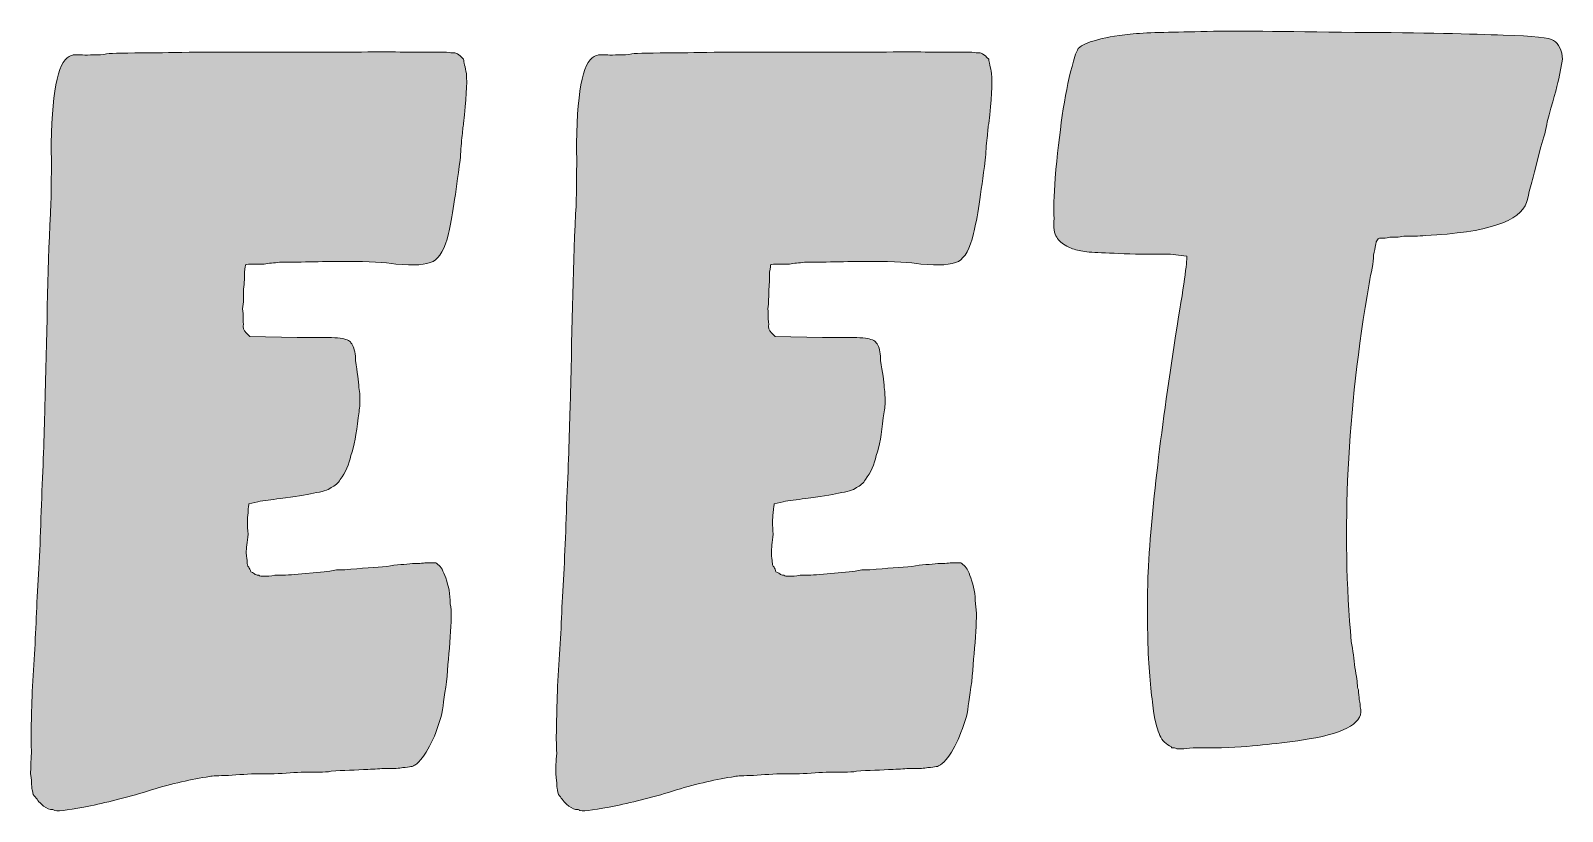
# Model space of a CAD drawing. Header units: inches. Extents: x 34 to 466, y -443 to -56.
# Drawn here: x 255.2 to 464.6, y -309 to -202.2 of the extents above; entities that cross this region are included whole.
import ezdxf

# ---------------------------------------------------------------- set-up
doc = ezdxf.new("R2010")
doc.units = ezdxf.units.IN
doc.header["$MEASUREMENT"] = 0
doc.layers.add('Layer 1', color=7, linetype='Continuous')

# ---------------------------------------------------------------- blocks, each defined once
blk = doc.blocks.new('block 8')
at = {"layer": 'Layer 1', "true_color": 0xffffff}
h = blk.add_hatch(color=7, dxfattribs=at)
h.dxf.hatch_style = 2
edge = h.paths.add_edge_path()
edge.add_spline(control_points=[(411.4, -300.27), (411.4, -300.27), (411.16, -300.27), (411.16, -300.27), (411.16, -300.27), (411.16, -300.15), (411.16, -300.15), (410.42, -299.79), (409.93, -299.3), (409.56, -298.56), (409.32, -297.95), (408.95, -296.85), (408.71, -295.26), (408.46, -293.18), (408.1, -290.37), (407.97, -286.7), (407.85, -283.03), (407.85, -279.48), (407.97, -276.3), (408.46, -266.88), (409.93, -255.26), (412.13, -241.32), (413.11, -235.7), (413.36, -232.88), (413.23, -233.01), (413.23, -233.01), (411.03, -232.76), (411.03, -232.76), (409.81, -232.76), (408.22, -232.76), (406.26, -232.76), (404.06, -232.64), (402.35, -232.64), (401.12, -232.52), (399.9, -232.52), (399.17, -232.4), (398.56, -232.27), (397.94, -232.15), (397.33, -231.91), (396.84, -231.66), (396.23, -231.29), (395.74, -230.93), (395.5, -230.44), (395.13, -229.95), (395.01, -229.09), (395.13, -227.87), (395.01, -226.65), (395.13, -224.81), (395.26, -222.36), (395.87, -216.01), (396.48, -210.99), (397.58, -207.08), (397.82, -206.1), (398.07, -205.24), (398.43, -204.63), (398.92, -204.14), (399.78, -203.77), (400.76, -203.53), (401.86, -203.16), (403.45, -202.92), (405.53, -202.67), (407.61, -202.43), (410.79, -202.43), (415.19, -202.31), (419.47, -202.18), (426.44, -202.31), (436.23, -202.43), (445.52, -202.43), (452.49, -202.67), (456.53, -202.8), (460.69, -202.92), (462.89, -203.16), (463.38, -203.53), (464.11, -204.02), (464.6, -204.88), (464.6, -206.1), (464.6, -206.1), (464.11, -208.79), (464.11, -208.79), (463.87, -210.01), (463.26, -211.97), (462.52, -214.66), (462.4, -215.64), (462.04, -216.86), (461.67, -218.08), (461.67, -218.08), (460.81, -221.51), (460.81, -221.51), (460.57, -222.49), (460.32, -223.34), (460.08, -224.2), (459.95, -224.93), (459.83, -225.42), (459.71, -225.67), (458.85, -228.24), (454.33, -229.83), (445.89, -230.19), (444.91, -230.31), (443.93, -230.31), (442.95, -230.31), (442.22, -230.44), (441.49, -230.44), (441, -230.44), (440.51, -230.56), (440.14, -230.56), (439.9, -230.56), (439.65, -230.56), (439.53, -230.56), (439.41, -230.68), (439.41, -230.68), (439.16, -231.05), (439.16, -231.05), (439.16, -231.05), (439.04, -231.78), (438.8, -232.88), (438.8, -233.98), (438.43, -235.21), (438.19, -236.8), (435.13, -254.29), (434.39, -270.68), (435.74, -285.72), (435.98, -286.94), (436.1, -288.17), (436.23, -289.27), (436.47, -290.49), (436.59, -291.35), (436.59, -291.96), (436.59, -292.08), (436.72, -292.2), (436.72, -292.32), (436.72, -292.81), (436.84, -293.3), (436.84, -293.67), (436.96, -294.16), (436.96, -294.53), (436.96, -294.65), (437.57, -296.73), (435.13, -298.19), (429.99, -299.05), (427.91, -299.42), (425.95, -299.66), (424.24, -299.79), (422.65, -300.03), (420.57, -300.15), (418, -300.27), (418, -300.27), (417.76, -300.27), (417.76, -300.27), (416.54, -300.27), (415.56, -300.27), (414.7, -300.27), (413.84, -300.27), (413.36, -300.4), (412.87, -300.4), (412.87, -300.4), (411.89, -300.4), (411.89, -300.4), (411.64, -300.27), (411.52, -300.27), (411.4, -300.27)], knot_values=[0, 0, 0, 0, 1, 1, 1, 2, 2, 2, 3, 3, 3, 4, 4, 4, 5, 5, 5, 6, 6, 6, 7, 7, 7, 8, 8, 8, 9, 9, 9, 10, 10, 10, 11, 11, 11, 12, 12, 12, 13, 13, 13, 14, 14, 14, 15, 15, 15, 16, 16, 16, 17, 17, 17, 18, 18, 18, 19, 19, 19, 20, 20, 20, 21, 21, 21, 22, 22, 22, 23, 23, 23, 24, 24, 24, 25, 25, 25, 26, 26, 26, 27, 27, 27, 28, 28, 28, 29, 29, 29, 30, 30, 30, 31, 31, 31, 32, 32, 32, 33, 33, 33, 34, 34, 34, 35, 35, 35, 36, 36, 36, 37, 37, 37, 38, 38, 38, 39, 39, 39, 40, 40, 40, 41, 41, 41, 42, 42, 42, 43, 43, 43, 44, 44, 44, 45, 45, 45, 46, 46, 46, 47, 47, 47, 48, 48, 48, 49, 49, 49, 50, 50, 50, 51, 51, 51, 52, 52, 52, 53, 53, 53, 53], degree=3, periodic=1)
h = blk.add_hatch(color=7, dxfattribs=at)
h.dxf.hatch_style = 2
edge = h.paths.add_edge_path()
edge.add_spline(control_points=[(258.26, -308.71), (258.26, -308.71), (257.9, -308.71), (257.9, -308.71), (257.53, -308.59), (257.04, -308.35), (256.67, -307.98), (256.19, -307.49), (255.94, -307.12), (255.57, -306.64), (255.57, -306.64), (255.45, -306.14), (255.45, -306.14), (255.45, -306.02), (255.33, -305.66), (255.33, -305.29), (255.33, -305.04), (255.33, -304.56), (255.21, -303.82), (255.21, -303.09), (255.21, -302.11), (255.33, -301.01), (255.21, -298.69), (255.33, -295.75), (255.45, -291.84), (255.7, -287.92), (255.94, -284.13), (256.06, -280.34), (256.31, -276.43), (256.55, -272.02), (256.67, -267.01), (256.92, -261.99), (257.04, -257.59), (257.16, -253.8), (257.41, -244.14), (257.53, -235.33), (257.9, -227.26), (258.02, -225.91), (258.02, -224.45), (258.02, -222.85), (258.02, -221.26), (258.14, -219.92), (258.02, -219.06), (258.02, -210.87), (258.88, -206.46), (260.47, -205.73), (260.71, -205.61), (260.96, -205.49), (261.2, -205.49), (261.2, -205.49), (262.3, -205.49), (262.3, -205.49), (262.67, -205.61), (263.16, -205.49), (263.89, -205.49), (264.38, -205.49), (265.11, -205.49), (265.6, -205.36), (266.34, -205.24), (268.29, -205.24), (271.84, -205.24), (275.26, -205.12), (281.5, -205.12), (290.31, -205.12), (290.31, -205.12), (299.48, -205.12), (299.48, -205.12), (302.05, -205.12), (304.13, -205), (305.72, -205.12), (305.72, -205.12), (309.75, -205.12), (309.75, -205.12), (310.74, -205.12), (311.59, -205.12), (312.08, -205.12), (312.57, -205.24), (312.81, -205.24), (313.06, -205.24), (313.3, -205.24), (313.42, -205.24), (313.55, -205.36), (313.79, -205.49), (314.04, -205.73), (314.4, -206.1), (314.4, -206.46), (314.65, -207.2), (314.77, -208.06), (314.89, -209.4), (314.77, -211.6), (314.4, -214.9), (314.28, -215.27), (314.28, -216.01), (314.16, -216.86), (314.04, -217.84), (314.04, -218.82), (313.91, -219.92), (313.3, -224.57), (312.81, -227.87), (312.32, -229.95), (311.84, -232.03), (311.1, -233.25), (310.24, -233.74), (309.27, -234.23), (307.68, -234.35), (305.11, -234.11), (303.64, -233.86), (301.44, -233.74), (298.5, -233.74), (295.57, -233.74), (292.39, -233.86), (289.21, -233.86), (288.47, -233.98), (287.74, -233.98), (287.13, -234.11), (287.13, -234.11), (285.29, -234.11), (285.29, -234.11), (284.81, -234.11), (284.56, -234.23), (284.56, -234.23), (284.56, -234.23), (284.56, -234.6), (284.44, -235.21), (284.44, -235.82), (284.44, -236.68), (284.32, -237.53), (284.32, -238.51), (284.32, -239.37), (284.19, -240.22), (284.32, -241.2), (284.19, -241.81), (284.32, -242.3), (284.19, -242.79), (284.32, -243.16), (284.68, -243.53), (284.68, -243.53), (285.17, -244.01), (285.17, -244.01), (285.17, -244.01), (291.65, -244.14), (291.65, -244.14), (291.65, -244.14), (293.37, -244.14), (293.37, -244.14), (295.32, -244.14), (296.67, -244.14), (297.52, -244.26), (298.26, -244.38), (298.87, -244.5), (298.99, -244.87), (299.36, -245.24), (299.48, -245.85), (299.6, -246.7), (299.6, -246.7), (299.6, -247.32), (299.6, -247.32), (299.85, -248.91), (300.09, -250.13), (300.09, -250.99), (300.22, -251.72), (300.22, -252.45), (300.22, -253.06), (300.22, -253.68), (300.09, -254.41), (299.97, -255.14), (299.73, -257.34), (299.48, -259.06), (298.99, -260.28), (298.75, -261.5), (298.26, -262.6), (297.52, -263.58), (297.28, -264.07), (296.79, -264.44), (296.3, -264.68), (295.81, -265.05), (295.08, -265.29), (293.86, -265.42), (292.88, -265.66), (291.29, -265.91), (289.33, -266.15), (288.11, -266.39), (287.13, -266.39), (286.27, -266.64), (286.27, -266.64), (285.05, -266.88), (285.05, -266.88), (285.05, -267.01), (284.93, -267.38), (284.93, -268.11), (284.81, -268.96), (284.81, -269.82), (284.93, -271.04), (284.81, -272.14), (284.68, -273), (284.68, -273.61), (284.68, -274.22), (284.81, -274.59), (284.81, -274.83), (284.81, -275.2), (284.81, -275.33), (285.05, -275.57), (285.05, -275.69), (285.29, -275.94), (285.29, -276.18), (285.66, -276.3), (285.78, -276.43), (285.91, -276.55), (286.15, -276.67), (286.27, -276.67), (286.39, -276.67), (286.52, -276.79), (286.76, -276.79), (287.13, -276.79), (287.5, -276.79), (287.99, -276.79), (288.6, -276.67), (289.21, -276.67), (290.06, -276.67), (291.29, -276.55), (291.29, -276.55), (295.32, -276.18), (295.32, -276.18), (295.81, -276.18), (296.42, -276.06), (297.04, -275.94), (297.04, -275.94), (298.14, -275.94), (298.14, -275.94), (300.46, -275.69), (302.42, -275.57), (303.89, -275.45), (305.23, -275.2), (306.45, -275.2), (307.43, -275.08), (308.41, -275.08), (309.02, -274.96), (309.51, -274.96), (309.51, -274.96), (310.49, -274.96), (310.49, -274.96), (310.61, -274.96), (310.74, -275.08), (310.86, -275.2), (311.35, -275.45), (311.59, -276.06), (311.96, -277.04), (312.32, -278.14), (312.57, -279.24), (312.57, -280.58), (312.81, -281.56), (312.69, -283.03), (312.57, -285.11), (312.45, -287.19), (312.2, -289.14), (312.08, -291.22), (311.71, -293.3), (311.59, -294.89), (311.35, -295.99), (310.86, -297.46), (310.37, -298.93), (309.75, -300.03), (309.14, -301.25), (308.41, -302.11), (307.8, -302.6), (307.68, -302.6), (307.43, -302.84), (307.19, -302.84), (306.94, -302.84), (306.57, -302.97), (306.09, -302.97), (305.6, -303.09), (304.86, -303.09), (304.01, -303.09), (304.01, -303.09), (303.76, -303.09), (303.76, -303.09), (303.03, -303.09), (302.29, -303.21), (301.32, -303.21), (299.73, -303.33), (297.89, -303.33), (296.3, -303.46), (295.81, -303.58), (295.32, -303.58), (294.59, -303.58), (293.37, -303.58), (292.02, -303.58), (290.67, -303.7), (289.21, -303.82), (287.74, -303.82), (286.52, -303.82), (285.05, -303.82), (283.58, -303.94), (282.24, -304.07), (280.89, -304.07), (280.04, -304.07), (279.67, -304.19), (277.22, -304.56), (274.53, -305.17), (271.72, -306.02), (268.78, -307), (265.97, -307.61), (263.4, -308.22), (260.83, -308.71), (259.12, -308.96), (258.51, -308.84), (258.51, -308.84), (258.39, -308.71), (258.26, -308.71)], knot_values=[0, 0, 0, 0, 1, 1, 1, 2, 2, 2, 3, 3, 3, 4, 4, 4, 5, 5, 5, 6, 6, 6, 7, 7, 7, 8, 8, 8, 9, 9, 9, 10, 10, 10, 11, 11, 11, 12, 12, 12, 13, 13, 13, 14, 14, 14, 15, 15, 15, 16, 16, 16, 17, 17, 17, 18, 18, 18, 19, 19, 19, 20, 20, 20, 21, 21, 21, 22, 22, 22, 23, 23, 23, 24, 24, 24, 25, 25, 25, 26, 26, 26, 27, 27, 27, 28, 28, 28, 29, 29, 29, 30, 30, 30, 31, 31, 31, 32, 32, 32, 33, 33, 33, 34, 34, 34, 35, 35, 35, 36, 36, 36, 37, 37, 37, 38, 38, 38, 39, 39, 39, 40, 40, 40, 41, 41, 41, 42, 42, 42, 43, 43, 43, 44, 44, 44, 45, 45, 45, 46, 46, 46, 47, 47, 47, 48, 48, 48, 49, 49, 49, 50, 50, 50, 51, 51, 51, 52, 52, 52, 53, 53, 53, 54, 54, 54, 55, 55, 55, 56, 56, 56, 57, 57, 57, 58, 58, 58, 59, 59, 59, 60, 60, 60, 61, 61, 61, 62, 62, 62, 63, 63, 63, 64, 64, 64, 65, 65, 65, 66, 66, 66, 67, 67, 67, 68, 68, 68, 69, 69, 69, 70, 70, 70, 71, 71, 71, 72, 72, 72, 73, 73, 73, 74, 74, 74, 75, 75, 75, 76, 76, 76, 77, 77, 77, 78, 78, 78, 79, 79, 79, 80, 80, 80, 81, 81, 81, 82, 82, 82, 83, 83, 83, 84, 84, 84, 85, 85, 85, 86, 86, 86, 87, 87, 87, 88, 88, 88, 89, 89, 89, 90, 90, 90, 91, 91, 91, 92, 92, 92, 93, 93, 93, 94, 94, 94, 95, 95, 95, 96, 96, 96, 97, 97, 97, 98, 98, 98, 99, 99, 99, 100, 100, 100, 101, 101, 101, 102, 102, 102, 103, 103, 103, 103], degree=3, periodic=1)
h = blk.add_hatch(color=7, dxfattribs=at)
h.dxf.hatch_style = 2
edge = h.paths.add_edge_path()
edge.add_spline(control_points=[(330.06, -308.71), (330.06, -308.71), (329.69, -308.71), (329.69, -308.71), (329.33, -308.59), (328.84, -308.35), (328.47, -307.98), (327.98, -307.49), (327.74, -307.12), (327.37, -306.64), (327.37, -306.64), (327.25, -306.14), (327.25, -306.14), (327.25, -306.02), (327.12, -305.66), (327.12, -305.29), (327.12, -305.04), (327.12, -304.56), (327, -303.82), (327, -303.09), (327, -302.11), (327.12, -301.01), (327, -298.69), (327.12, -295.75), (327.25, -291.84), (327.49, -287.92), (327.74, -284.13), (327.86, -280.34), (328.1, -276.43), (328.35, -272.02), (328.47, -267.01), (328.72, -261.99), (328.84, -257.59), (328.96, -253.8), (329.2, -244.14), (329.33, -235.33), (329.69, -227.26), (329.82, -225.91), (329.82, -224.45), (329.82, -222.85), (329.82, -221.26), (329.94, -219.92), (329.82, -219.06), (329.82, -210.87), (330.67, -206.46), (332.26, -205.73), (332.51, -205.61), (332.75, -205.49), (333, -205.49), (333, -205.49), (334.1, -205.49), (334.1, -205.49), (334.46, -205.61), (334.95, -205.49), (335.69, -205.49), (336.18, -205.49), (336.91, -205.49), (337.4, -205.36), (338.13, -205.24), (340.09, -205.24), (343.64, -205.24), (347.06, -205.12), (353.3, -205.12), (362.11, -205.12), (362.11, -205.12), (371.28, -205.12), (371.28, -205.12), (373.85, -205.12), (375.93, -205), (377.51, -205.12), (377.51, -205.12), (381.55, -205.12), (381.55, -205.12), (382.53, -205.12), (383.39, -205.12), (383.88, -205.12), (384.36, -205.24), (384.61, -205.24), (384.85, -205.24), (385.1, -205.24), (385.22, -205.24), (385.34, -205.36), (385.59, -205.49), (385.83, -205.73), (386.2, -206.1), (386.2, -206.46), (386.44, -207.2), (386.57, -208.06), (386.69, -209.4), (386.57, -211.6), (386.2, -214.9), (386.08, -215.27), (386.08, -216.01), (385.96, -216.86), (385.83, -217.84), (385.83, -218.82), (385.71, -219.92), (385.1, -224.57), (384.61, -227.87), (384.12, -229.95), (383.63, -232.03), (382.9, -233.25), (382.04, -233.74), (381.06, -234.23), (379.47, -234.35), (376.9, -234.11), (375.44, -233.86), (373.23, -233.74), (370.3, -233.74), (367.36, -233.74), (364.18, -233.86), (361, -233.86), (360.27, -233.98), (359.54, -233.98), (358.93, -234.11), (358.93, -234.11), (357.09, -234.11), (357.09, -234.11), (356.6, -234.11), (356.36, -234.23), (356.36, -234.23), (356.36, -234.23), (356.36, -234.6), (356.23, -235.21), (356.23, -235.82), (356.23, -236.68), (356.11, -237.53), (356.11, -238.51), (356.11, -239.37), (355.99, -240.22), (356.11, -241.2), (355.99, -241.81), (356.11, -242.3), (355.99, -242.79), (356.11, -243.16), (356.48, -243.53), (356.48, -243.53), (356.97, -244.01), (356.97, -244.01), (356.97, -244.01), (363.45, -244.14), (363.45, -244.14), (363.45, -244.14), (365.16, -244.14), (365.16, -244.14), (367.12, -244.14), (368.46, -244.14), (369.32, -244.26), (370.06, -244.38), (370.67, -244.5), (370.79, -244.87), (371.16, -245.24), (371.28, -245.85), (371.4, -246.7), (371.4, -246.7), (371.4, -247.32), (371.4, -247.32), (371.65, -248.91), (371.89, -250.13), (371.89, -250.99), (372.01, -251.72), (372.01, -252.45), (372.01, -253.06), (372.01, -253.68), (371.89, -254.41), (371.77, -255.14), (371.52, -257.34), (371.28, -259.06), (370.79, -260.28), (370.55, -261.5), (370.06, -262.6), (369.32, -263.58), (369.08, -264.07), (368.59, -264.44), (368.1, -264.68), (367.61, -265.05), (366.88, -265.29), (365.65, -265.42), (364.67, -265.66), (363.08, -265.91), (361.13, -266.15), (359.9, -266.39), (358.93, -266.39), (358.07, -266.64), (358.07, -266.64), (356.85, -266.88), (356.85, -266.88), (356.85, -267.01), (356.72, -267.38), (356.72, -268.11), (356.6, -268.96), (356.6, -269.82), (356.72, -271.04), (356.6, -272.14), (356.48, -273), (356.48, -273.61), (356.48, -274.22), (356.6, -274.59), (356.6, -274.83), (356.6, -275.2), (356.6, -275.33), (356.85, -275.57), (356.85, -275.69), (357.09, -275.94), (357.09, -276.18), (357.46, -276.3), (357.58, -276.43), (357.7, -276.55), (357.95, -276.67), (358.07, -276.67), (358.19, -276.67), (358.31, -276.79), (358.56, -276.79), (358.93, -276.79), (359.29, -276.79), (359.78, -276.79), (360.39, -276.67), (361, -276.67), (361.86, -276.67), (363.08, -276.55), (363.08, -276.55), (367.12, -276.18), (367.12, -276.18), (367.61, -276.18), (368.22, -276.06), (368.83, -275.94), (368.83, -275.94), (369.93, -275.94), (369.93, -275.94), (372.26, -275.69), (374.21, -275.57), (375.68, -275.45), (377.03, -275.2), (378.25, -275.2), (379.23, -275.08), (380.21, -275.08), (380.82, -274.96), (381.31, -274.96), (381.31, -274.96), (382.29, -274.96), (382.29, -274.96), (382.41, -274.96), (382.53, -275.08), (382.65, -275.2), (383.14, -275.45), (383.39, -276.06), (383.75, -277.04), (384.12, -278.14), (384.36, -279.24), (384.36, -280.58), (384.61, -281.56), (384.49, -283.03), (384.36, -285.11), (384.24, -287.19), (384, -289.14), (383.88, -291.22), (383.51, -293.3), (383.39, -294.89), (383.14, -295.99), (382.65, -297.46), (382.16, -298.93), (381.55, -300.03), (380.94, -301.25), (380.21, -302.11), (379.6, -302.6), (379.47, -302.6), (379.23, -302.84), (378.98, -302.84), (378.74, -302.84), (378.37, -302.97), (377.88, -302.97), (377.39, -303.09), (376.66, -303.09), (375.8, -303.09), (375.8, -303.09), (375.56, -303.09), (375.56, -303.09), (374.83, -303.09), (374.09, -303.21), (373.11, -303.21), (371.52, -303.33), (369.69, -303.33), (368.1, -303.46), (367.61, -303.58), (367.12, -303.58), (366.39, -303.58), (365.16, -303.58), (363.82, -303.58), (362.47, -303.7), (361, -303.82), (359.54, -303.82), (358.31, -303.82), (356.85, -303.82), (355.38, -303.94), (354.03, -304.07), (352.69, -304.07), (351.83, -304.07), (351.46, -304.19), (349.02, -304.56), (346.33, -305.17), (343.52, -306.02), (340.58, -307), (337.77, -307.61), (335.2, -308.22), (332.63, -308.71), (330.92, -308.96), (330.3, -308.84), (330.3, -308.84), (330.18, -308.71), (330.06, -308.71)], knot_values=[0, 0, 0, 0, 1, 1, 1, 2, 2, 2, 3, 3, 3, 4, 4, 4, 5, 5, 5, 6, 6, 6, 7, 7, 7, 8, 8, 8, 9, 9, 9, 10, 10, 10, 11, 11, 11, 12, 12, 12, 13, 13, 13, 14, 14, 14, 15, 15, 15, 16, 16, 16, 17, 17, 17, 18, 18, 18, 19, 19, 19, 20, 20, 20, 21, 21, 21, 22, 22, 22, 23, 23, 23, 24, 24, 24, 25, 25, 25, 26, 26, 26, 27, 27, 27, 28, 28, 28, 29, 29, 29, 30, 30, 30, 31, 31, 31, 32, 32, 32, 33, 33, 33, 34, 34, 34, 35, 35, 35, 36, 36, 36, 37, 37, 37, 38, 38, 38, 39, 39, 39, 40, 40, 40, 41, 41, 41, 42, 42, 42, 43, 43, 43, 44, 44, 44, 45, 45, 45, 46, 46, 46, 47, 47, 47, 48, 48, 48, 49, 49, 49, 50, 50, 50, 51, 51, 51, 52, 52, 52, 53, 53, 53, 54, 54, 54, 55, 55, 55, 56, 56, 56, 57, 57, 57, 58, 58, 58, 59, 59, 59, 60, 60, 60, 61, 61, 61, 62, 62, 62, 63, 63, 63, 64, 64, 64, 65, 65, 65, 66, 66, 66, 67, 67, 67, 68, 68, 68, 69, 69, 69, 70, 70, 70, 71, 71, 71, 72, 72, 72, 73, 73, 73, 74, 74, 74, 75, 75, 75, 76, 76, 76, 77, 77, 77, 78, 78, 78, 79, 79, 79, 80, 80, 80, 81, 81, 81, 82, 82, 82, 83, 83, 83, 84, 84, 84, 85, 85, 85, 86, 86, 86, 87, 87, 87, 88, 88, 88, 89, 89, 89, 90, 90, 90, 91, 91, 91, 92, 92, 92, 93, 93, 93, 94, 94, 94, 95, 95, 95, 96, 96, 96, 97, 97, 97, 98, 98, 98, 99, 99, 99, 100, 100, 100, 101, 101, 101, 102, 102, 102, 103, 103, 103, 103], degree=3, periodic=1)
at = {"layer": 'Layer 1', "lineweight": 0}
for points, knots in [([(411.4, -300.27), (411.4, -300.27), (411.16, -300.27), (411.16, -300.27), (411.16, -300.27), (411.16, -300.15), (411.16, -300.15), (410.42, -299.79), (409.93, -299.3), (409.56, -298.56), (409.32, -297.95), (408.95, -296.85), (408.71, -295.26), (408.46, -293.18), (408.1, -290.37), (407.97, -286.7), (407.85, -283.03), (407.85, -279.48), (407.97, -276.3), (408.46, -266.88), (409.93, -255.26), (412.13, -241.32), (413.11, -235.7), (413.36, -232.88), (413.23, -233.01), (413.23, -233.01), (411.03, -232.76), (411.03, -232.76), (409.81, -232.76), (408.22, -232.76), (406.26, -232.76), (404.06, -232.64), (402.35, -232.64), (401.12, -232.52), (399.9, -232.52), (399.17, -232.4), (398.56, -232.27), (397.94, -232.15), (397.33, -231.91), (396.84, -231.66), (396.23, -231.29), (395.74, -230.93), (395.5, -230.44), (395.13, -229.95), (395.01, -229.09), (395.13, -227.87), (395.01, -226.65), (395.13, -224.81), (395.26, -222.36), (395.87, -216.01), (396.48, -210.99), (397.58, -207.08), (397.82, -206.1), (398.07, -205.24), (398.43, -204.63), (398.92, -204.14), (399.78, -203.77), (400.76, -203.53), (401.86, -203.16), (403.45, -202.92), (405.53, -202.67), (407.61, -202.43), (410.79, -202.43), (415.19, -202.31), (419.47, -202.18), (426.44, -202.31), (436.23, -202.43), (445.52, -202.43), (452.49, -202.67), (456.53, -202.8), (460.69, -202.92), (462.89, -203.16), (463.38, -203.53), (464.11, -204.02), (464.6, -204.88), (464.6, -206.1), (464.6, -206.1), (464.11, -208.79), (464.11, -208.79), (463.87, -210.01), (463.26, -211.97), (462.52, -214.66), (462.4, -215.64), (462.04, -216.86), (461.67, -218.08), (461.67, -218.08), (460.81, -221.51), (460.81, -221.51), (460.57, -222.49), (460.32, -223.34), (460.08, -224.2), (459.95, -224.93), (459.83, -225.42), (459.71, -225.67), (458.85, -228.24), (454.33, -229.83), (445.89, -230.19), (444.91, -230.31), (443.93, -230.31), (442.95, -230.31), (442.22, -230.44), (441.49, -230.44), (441, -230.44), (440.51, -230.56), (440.14, -230.56), (439.9, -230.56), (439.65, -230.56), (439.53, -230.56), (439.41, -230.68), (439.41, -230.68), (439.16, -231.05), (439.16, -231.05), (439.16, -231.05), (439.04, -231.78), (438.8, -232.88), (438.8, -233.98), (438.43, -235.21), (438.19, -236.8), (435.13, -254.29), (434.39, -270.68), (435.74, -285.72), (435.98, -286.94), (436.1, -288.17), (436.23, -289.27), (436.47, -290.49), (436.59, -291.35), (436.59, -291.96), (436.59, -292.08), (436.72, -292.2), (436.72, -292.32), (436.72, -292.81), (436.84, -293.3), (436.84, -293.67), (436.96, -294.16), (436.96, -294.53), (436.96, -294.65), (437.57, -296.73), (435.13, -298.19), (429.99, -299.05), (427.91, -299.42), (425.95, -299.66), (424.24, -299.79), (422.65, -300.03), (420.57, -300.15), (418, -300.27), (418, -300.27), (417.76, -300.27), (417.76, -300.27), (416.54, -300.27), (415.56, -300.27), (414.7, -300.27), (413.84, -300.27), (413.36, -300.4), (412.87, -300.4), (412.87, -300.4), (411.89, -300.4), (411.89, -300.4), (411.64, -300.27), (411.52, -300.27), (411.4, -300.27)], [0, 0, 0, 0, 1, 1, 1, 2, 2, 2, 3, 3, 3, 4, 4, 4, 5, 5, 5, 6, 6, 6, 7, 7, 7, 8, 8, 8, 9, 9, 9, 10, 10, 10, 11, 11, 11, 12, 12, 12, 13, 13, 13, 14, 14, 14, 15, 15, 15, 16, 16, 16, 17, 17, 17, 18, 18, 18, 19, 19, 19, 20, 20, 20, 21, 21, 21, 22, 22, 22, 23, 23, 23, 24, 24, 24, 25, 25, 25, 26, 26, 26, 27, 27, 27, 28, 28, 28, 29, 29, 29, 30, 30, 30, 31, 31, 31, 32, 32, 32, 33, 33, 33, 34, 34, 34, 35, 35, 35, 36, 36, 36, 37, 37, 37, 38, 38, 38, 39, 39, 39, 40, 40, 40, 41, 41, 41, 42, 42, 42, 43, 43, 43, 44, 44, 44, 45, 45, 45, 46, 46, 46, 47, 47, 47, 48, 48, 48, 49, 49, 49, 50, 50, 50, 51, 51, 51, 52, 52, 52, 53, 53, 53, 53]), ([(258.26, -308.71), (258.26, -308.71), (257.9, -308.71), (257.9, -308.71), (257.53, -308.59), (257.04, -308.35), (256.67, -307.98), (256.19, -307.49), (255.94, -307.12), (255.57, -306.64), (255.57, -306.64), (255.45, -306.14), (255.45, -306.14), (255.45, -306.02), (255.33, -305.66), (255.33, -305.29), (255.33, -305.04), (255.33, -304.56), (255.21, -303.82), (255.21, -303.09), (255.21, -302.11), (255.33, -301.01), (255.21, -298.69), (255.33, -295.75), (255.45, -291.84), (255.7, -287.92), (255.94, -284.13), (256.06, -280.34), (256.31, -276.43), (256.55, -272.02), (256.67, -267.01), (256.92, -261.99), (257.04, -257.59), (257.16, -253.8), (257.41, -244.14), (257.53, -235.33), (257.9, -227.26), (258.02, -225.91), (258.02, -224.45), (258.02, -222.85), (258.02, -221.26), (258.14, -219.92), (258.02, -219.06), (258.02, -210.87), (258.88, -206.46), (260.47, -205.73), (260.71, -205.61), (260.96, -205.49), (261.2, -205.49), (261.2, -205.49), (262.3, -205.49), (262.3, -205.49), (262.67, -205.61), (263.16, -205.49), (263.89, -205.49), (264.38, -205.49), (265.11, -205.49), (265.6, -205.36), (266.34, -205.24), (268.29, -205.24), (271.84, -205.24), (275.26, -205.12), (281.5, -205.12), (290.31, -205.12), (290.31, -205.12), (299.48, -205.12), (299.48, -205.12), (302.05, -205.12), (304.13, -205), (305.72, -205.12), (305.72, -205.12), (309.75, -205.12), (309.75, -205.12), (310.74, -205.12), (311.59, -205.12), (312.08, -205.12), (312.57, -205.24), (312.81, -205.24), (313.06, -205.24), (313.3, -205.24), (313.42, -205.24), (313.55, -205.36), (313.79, -205.49), (314.04, -205.73), (314.4, -206.1), (314.4, -206.46), (314.65, -207.2), (314.77, -208.06), (314.89, -209.4), (314.77, -211.6), (314.4, -214.9), (314.28, -215.27), (314.28, -216.01), (314.16, -216.86), (314.04, -217.84), (314.04, -218.82), (313.91, -219.92), (313.3, -224.57), (312.81, -227.87), (312.32, -229.95), (311.84, -232.03), (311.1, -233.25), (310.24, -233.74), (309.27, -234.23), (307.68, -234.35), (305.11, -234.11), (303.64, -233.86), (301.44, -233.74), (298.5, -233.74), (295.57, -233.74), (292.39, -233.86), (289.21, -233.86), (288.47, -233.98), (287.74, -233.98), (287.13, -234.11), (287.13, -234.11), (285.29, -234.11), (285.29, -234.11), (284.81, -234.11), (284.56, -234.23), (284.56, -234.23), (284.56, -234.23), (284.56, -234.6), (284.44, -235.21), (284.44, -235.82), (284.44, -236.68), (284.32, -237.53), (284.32, -238.51), (284.32, -239.37), (284.19, -240.22), (284.32, -241.2), (284.19, -241.81), (284.32, -242.3), (284.19, -242.79), (284.32, -243.16), (284.68, -243.53), (284.68, -243.53), (285.17, -244.01), (285.17, -244.01), (285.17, -244.01), (291.65, -244.14), (291.65, -244.14), (291.65, -244.14), (293.37, -244.14), (293.37, -244.14), (295.32, -244.14), (296.67, -244.14), (297.52, -244.26), (298.26, -244.38), (298.87, -244.5), (298.99, -244.87), (299.36, -245.24), (299.48, -245.85), (299.6, -246.7), (299.6, -246.7), (299.6, -247.32), (299.6, -247.32), (299.85, -248.91), (300.09, -250.13), (300.09, -250.99), (300.22, -251.72), (300.22, -252.45), (300.22, -253.06), (300.22, -253.68), (300.09, -254.41), (299.97, -255.14), (299.73, -257.34), (299.48, -259.06), (298.99, -260.28), (298.75, -261.5), (298.26, -262.6), (297.52, -263.58), (297.28, -264.07), (296.79, -264.44), (296.3, -264.68), (295.81, -265.05), (295.08, -265.29), (293.86, -265.42), (292.88, -265.66), (291.29, -265.91), (289.33, -266.15), (288.11, -266.39), (287.13, -266.39), (286.27, -266.64), (286.27, -266.64), (285.05, -266.88), (285.05, -266.88), (285.05, -267.01), (284.93, -267.38), (284.93, -268.11), (284.81, -268.96), (284.81, -269.82), (284.93, -271.04), (284.81, -272.14), (284.68, -273), (284.68, -273.61), (284.68, -274.22), (284.81, -274.59), (284.81, -274.83), (284.81, -275.2), (284.81, -275.33), (285.05, -275.57), (285.05, -275.69), (285.29, -275.94), (285.29, -276.18), (285.66, -276.3), (285.78, -276.43), (285.91, -276.55), (286.15, -276.67), (286.27, -276.67), (286.39, -276.67), (286.52, -276.79), (286.76, -276.79), (287.13, -276.79), (287.5, -276.79), (287.99, -276.79), (288.6, -276.67), (289.21, -276.67), (290.06, -276.67), (291.29, -276.55), (291.29, -276.55), (295.32, -276.18), (295.32, -276.18), (295.81, -276.18), (296.42, -276.06), (297.04, -275.94), (297.04, -275.94), (298.14, -275.94), (298.14, -275.94), (300.46, -275.69), (302.42, -275.57), (303.89, -275.45), (305.23, -275.2), (306.45, -275.2), (307.43, -275.08), (308.41, -275.08), (309.02, -274.96), (309.51, -274.96), (309.51, -274.96), (310.49, -274.96), (310.49, -274.96), (310.61, -274.96), (310.74, -275.08), (310.86, -275.2), (311.35, -275.45), (311.59, -276.06), (311.96, -277.04), (312.32, -278.14), (312.57, -279.24), (312.57, -280.58), (312.81, -281.56), (312.69, -283.03), (312.57, -285.11), (312.45, -287.19), (312.2, -289.14), (312.08, -291.22), (311.71, -293.3), (311.59, -294.89), (311.35, -295.99), (310.86, -297.46), (310.37, -298.93), (309.75, -300.03), (309.14, -301.25), (308.41, -302.11), (307.8, -302.6), (307.68, -302.6), (307.43, -302.84), (307.19, -302.84), (306.94, -302.84), (306.57, -302.97), (306.09, -302.97), (305.6, -303.09), (304.86, -303.09), (304.01, -303.09), (304.01, -303.09), (303.76, -303.09), (303.76, -303.09), (303.03, -303.09), (302.29, -303.21), (301.32, -303.21), (299.73, -303.33), (297.89, -303.33), (296.3, -303.46), (295.81, -303.58), (295.32, -303.58), (294.59, -303.58), (293.37, -303.58), (292.02, -303.58), (290.67, -303.7), (289.21, -303.82), (287.74, -303.82), (286.52, -303.82), (285.05, -303.82), (283.58, -303.94), (282.24, -304.07), (280.89, -304.07), (280.04, -304.07), (279.67, -304.19), (277.22, -304.56), (274.53, -305.17), (271.72, -306.02), (268.78, -307), (265.97, -307.61), (263.4, -308.22), (260.83, -308.71), (259.12, -308.96), (258.51, -308.84), (258.51, -308.84), (258.39, -308.71), (258.26, -308.71)], [0, 0, 0, 0, 1, 1, 1, 2, 2, 2, 3, 3, 3, 4, 4, 4, 5, 5, 5, 6, 6, 6, 7, 7, 7, 8, 8, 8, 9, 9, 9, 10, 10, 10, 11, 11, 11, 12, 12, 12, 13, 13, 13, 14, 14, 14, 15, 15, 15, 16, 16, 16, 17, 17, 17, 18, 18, 18, 19, 19, 19, 20, 20, 20, 21, 21, 21, 22, 22, 22, 23, 23, 23, 24, 24, 24, 25, 25, 25, 26, 26, 26, 27, 27, 27, 28, 28, 28, 29, 29, 29, 30, 30, 30, 31, 31, 31, 32, 32, 32, 33, 33, 33, 34, 34, 34, 35, 35, 35, 36, 36, 36, 37, 37, 37, 38, 38, 38, 39, 39, 39, 40, 40, 40, 41, 41, 41, 42, 42, 42, 43, 43, 43, 44, 44, 44, 45, 45, 45, 46, 46, 46, 47, 47, 47, 48, 48, 48, 49, 49, 49, 50, 50, 50, 51, 51, 51, 52, 52, 52, 53, 53, 53, 54, 54, 54, 55, 55, 55, 56, 56, 56, 57, 57, 57, 58, 58, 58, 59, 59, 59, 60, 60, 60, 61, 61, 61, 62, 62, 62, 63, 63, 63, 64, 64, 64, 65, 65, 65, 66, 66, 66, 67, 67, 67, 68, 68, 68, 69, 69, 69, 70, 70, 70, 71, 71, 71, 72, 72, 72, 73, 73, 73, 74, 74, 74, 75, 75, 75, 76, 76, 76, 77, 77, 77, 78, 78, 78, 79, 79, 79, 80, 80, 80, 81, 81, 81, 82, 82, 82, 83, 83, 83, 84, 84, 84, 85, 85, 85, 86, 86, 86, 87, 87, 87, 88, 88, 88, 89, 89, 89, 90, 90, 90, 91, 91, 91, 92, 92, 92, 93, 93, 93, 94, 94, 94, 95, 95, 95, 96, 96, 96, 97, 97, 97, 98, 98, 98, 99, 99, 99, 100, 100, 100, 101, 101, 101, 102, 102, 102, 103, 103, 103, 103]), ([(330.06, -308.71), (330.06, -308.71), (329.69, -308.71), (329.69, -308.71), (329.33, -308.59), (328.84, -308.35), (328.47, -307.98), (327.98, -307.49), (327.74, -307.12), (327.37, -306.64), (327.37, -306.64), (327.25, -306.14), (327.25, -306.14), (327.25, -306.02), (327.12, -305.66), (327.12, -305.29), (327.12, -305.04), (327.12, -304.56), (327, -303.82), (327, -303.09), (327, -302.11), (327.12, -301.01), (327, -298.69), (327.12, -295.75), (327.25, -291.84), (327.49, -287.92), (327.74, -284.13), (327.86, -280.34), (328.1, -276.43), (328.35, -272.02), (328.47, -267.01), (328.72, -261.99), (328.84, -257.59), (328.96, -253.8), (329.2, -244.14), (329.33, -235.33), (329.69, -227.26), (329.82, -225.91), (329.82, -224.45), (329.82, -222.85), (329.82, -221.26), (329.94, -219.92), (329.82, -219.06), (329.82, -210.87), (330.67, -206.46), (332.26, -205.73), (332.51, -205.61), (332.75, -205.49), (333, -205.49), (333, -205.49), (334.1, -205.49), (334.1, -205.49), (334.46, -205.61), (334.95, -205.49), (335.69, -205.49), (336.18, -205.49), (336.91, -205.49), (337.4, -205.36), (338.13, -205.24), (340.09, -205.24), (343.64, -205.24), (347.06, -205.12), (353.3, -205.12), (362.11, -205.12), (362.11, -205.12), (371.28, -205.12), (371.28, -205.12), (373.85, -205.12), (375.93, -205), (377.51, -205.12), (377.51, -205.12), (381.55, -205.12), (381.55, -205.12), (382.53, -205.12), (383.39, -205.12), (383.88, -205.12), (384.36, -205.24), (384.61, -205.24), (384.85, -205.24), (385.1, -205.24), (385.22, -205.24), (385.34, -205.36), (385.59, -205.49), (385.83, -205.73), (386.2, -206.1), (386.2, -206.46), (386.44, -207.2), (386.57, -208.06), (386.69, -209.4), (386.57, -211.6), (386.2, -214.9), (386.08, -215.27), (386.08, -216.01), (385.96, -216.86), (385.83, -217.84), (385.83, -218.82), (385.71, -219.92), (385.1, -224.57), (384.61, -227.87), (384.12, -229.95), (383.63, -232.03), (382.9, -233.25), (382.04, -233.74), (381.06, -234.23), (379.47, -234.35), (376.9, -234.11), (375.44, -233.86), (373.23, -233.74), (370.3, -233.74), (367.36, -233.74), (364.18, -233.86), (361, -233.86), (360.27, -233.98), (359.54, -233.98), (358.93, -234.11), (358.93, -234.11), (357.09, -234.11), (357.09, -234.11), (356.6, -234.11), (356.36, -234.23), (356.36, -234.23), (356.36, -234.23), (356.36, -234.6), (356.23, -235.21), (356.23, -235.82), (356.23, -236.68), (356.11, -237.53), (356.11, -238.51), (356.11, -239.37), (355.99, -240.22), (356.11, -241.2), (355.99, -241.81), (356.11, -242.3), (355.99, -242.79), (356.11, -243.16), (356.48, -243.53), (356.48, -243.53), (356.97, -244.01), (356.97, -244.01), (356.97, -244.01), (363.45, -244.14), (363.45, -244.14), (363.45, -244.14), (365.16, -244.14), (365.16, -244.14), (367.12, -244.14), (368.46, -244.14), (369.32, -244.26), (370.06, -244.38), (370.67, -244.5), (370.79, -244.87), (371.16, -245.24), (371.28, -245.85), (371.4, -246.7), (371.4, -246.7), (371.4, -247.32), (371.4, -247.32), (371.65, -248.91), (371.89, -250.13), (371.89, -250.99), (372.01, -251.72), (372.01, -252.45), (372.01, -253.06), (372.01, -253.68), (371.89, -254.41), (371.77, -255.14), (371.52, -257.34), (371.28, -259.06), (370.79, -260.28), (370.55, -261.5), (370.06, -262.6), (369.32, -263.58), (369.08, -264.07), (368.59, -264.44), (368.1, -264.68), (367.61, -265.05), (366.88, -265.29), (365.65, -265.42), (364.67, -265.66), (363.08, -265.91), (361.13, -266.15), (359.9, -266.39), (358.93, -266.39), (358.07, -266.64), (358.07, -266.64), (356.85, -266.88), (356.85, -266.88), (356.85, -267.01), (356.72, -267.38), (356.72, -268.11), (356.6, -268.96), (356.6, -269.82), (356.72, -271.04), (356.6, -272.14), (356.48, -273), (356.48, -273.61), (356.48, -274.22), (356.6, -274.59), (356.6, -274.83), (356.6, -275.2), (356.6, -275.33), (356.85, -275.57), (356.85, -275.69), (357.09, -275.94), (357.09, -276.18), (357.46, -276.3), (357.58, -276.43), (357.7, -276.55), (357.95, -276.67), (358.07, -276.67), (358.19, -276.67), (358.31, -276.79), (358.56, -276.79), (358.93, -276.79), (359.29, -276.79), (359.78, -276.79), (360.39, -276.67), (361, -276.67), (361.86, -276.67), (363.08, -276.55), (363.08, -276.55), (367.12, -276.18), (367.12, -276.18), (367.61, -276.18), (368.22, -276.06), (368.83, -275.94), (368.83, -275.94), (369.93, -275.94), (369.93, -275.94), (372.26, -275.69), (374.21, -275.57), (375.68, -275.45), (377.03, -275.2), (378.25, -275.2), (379.23, -275.08), (380.21, -275.08), (380.82, -274.96), (381.31, -274.96), (381.31, -274.96), (382.29, -274.96), (382.29, -274.96), (382.41, -274.96), (382.53, -275.08), (382.65, -275.2), (383.14, -275.45), (383.39, -276.06), (383.75, -277.04), (384.12, -278.14), (384.36, -279.24), (384.36, -280.58), (384.61, -281.56), (384.49, -283.03), (384.36, -285.11), (384.24, -287.19), (384, -289.14), (383.88, -291.22), (383.51, -293.3), (383.39, -294.89), (383.14, -295.99), (382.65, -297.46), (382.16, -298.93), (381.55, -300.03), (380.94, -301.25), (380.21, -302.11), (379.6, -302.6), (379.47, -302.6), (379.23, -302.84), (378.98, -302.84), (378.74, -302.84), (378.37, -302.97), (377.88, -302.97), (377.39, -303.09), (376.66, -303.09), (375.8, -303.09), (375.8, -303.09), (375.56, -303.09), (375.56, -303.09), (374.83, -303.09), (374.09, -303.21), (373.11, -303.21), (371.52, -303.33), (369.69, -303.33), (368.1, -303.46), (367.61, -303.58), (367.12, -303.58), (366.39, -303.58), (365.16, -303.58), (363.82, -303.58), (362.47, -303.7), (361, -303.82), (359.54, -303.82), (358.31, -303.82), (356.85, -303.82), (355.38, -303.94), (354.03, -304.07), (352.69, -304.07), (351.83, -304.07), (351.46, -304.19), (349.02, -304.56), (346.33, -305.17), (343.52, -306.02), (340.58, -307), (337.77, -307.61), (335.2, -308.22), (332.63, -308.71), (330.92, -308.96), (330.3, -308.84), (330.3, -308.84), (330.18, -308.71), (330.06, -308.71)], [0, 0, 0, 0, 1, 1, 1, 2, 2, 2, 3, 3, 3, 4, 4, 4, 5, 5, 5, 6, 6, 6, 7, 7, 7, 8, 8, 8, 9, 9, 9, 10, 10, 10, 11, 11, 11, 12, 12, 12, 13, 13, 13, 14, 14, 14, 15, 15, 15, 16, 16, 16, 17, 17, 17, 18, 18, 18, 19, 19, 19, 20, 20, 20, 21, 21, 21, 22, 22, 22, 23, 23, 23, 24, 24, 24, 25, 25, 25, 26, 26, 26, 27, 27, 27, 28, 28, 28, 29, 29, 29, 30, 30, 30, 31, 31, 31, 32, 32, 32, 33, 33, 33, 34, 34, 34, 35, 35, 35, 36, 36, 36, 37, 37, 37, 38, 38, 38, 39, 39, 39, 40, 40, 40, 41, 41, 41, 42, 42, 42, 43, 43, 43, 44, 44, 44, 45, 45, 45, 46, 46, 46, 47, 47, 47, 48, 48, 48, 49, 49, 49, 50, 50, 50, 51, 51, 51, 52, 52, 52, 53, 53, 53, 54, 54, 54, 55, 55, 55, 56, 56, 56, 57, 57, 57, 58, 58, 58, 59, 59, 59, 60, 60, 60, 61, 61, 61, 62, 62, 62, 63, 63, 63, 64, 64, 64, 65, 65, 65, 66, 66, 66, 67, 67, 67, 68, 68, 68, 69, 69, 69, 70, 70, 70, 71, 71, 71, 72, 72, 72, 73, 73, 73, 74, 74, 74, 75, 75, 75, 76, 76, 76, 77, 77, 77, 78, 78, 78, 79, 79, 79, 80, 80, 80, 81, 81, 81, 82, 82, 82, 83, 83, 83, 84, 84, 84, 85, 85, 85, 86, 86, 86, 87, 87, 87, 88, 88, 88, 89, 89, 89, 90, 90, 90, 91, 91, 91, 92, 92, 92, 93, 93, 93, 94, 94, 94, 95, 95, 95, 96, 96, 96, 97, 97, 97, 98, 98, 98, 99, 99, 99, 100, 100, 100, 101, 101, 101, 102, 102, 102, 103, 103, 103, 103])]:
    blk.add_open_spline(points, degree=3, knots=knots, dxfattribs=at)
blk = doc.blocks.new('block 2')
at = {"layer": 'Layer 1'}
blk.add_blockref('block 8', (0, 0), dxfattribs=at)

msp = doc.modelspace()

# ---------------------------------------------------------------- block references
at = {"layer": 'Layer 1'}
msp.add_blockref('block 2', (0, 0), dxfattribs=at)

doc.saveas('drawing.dxf')
